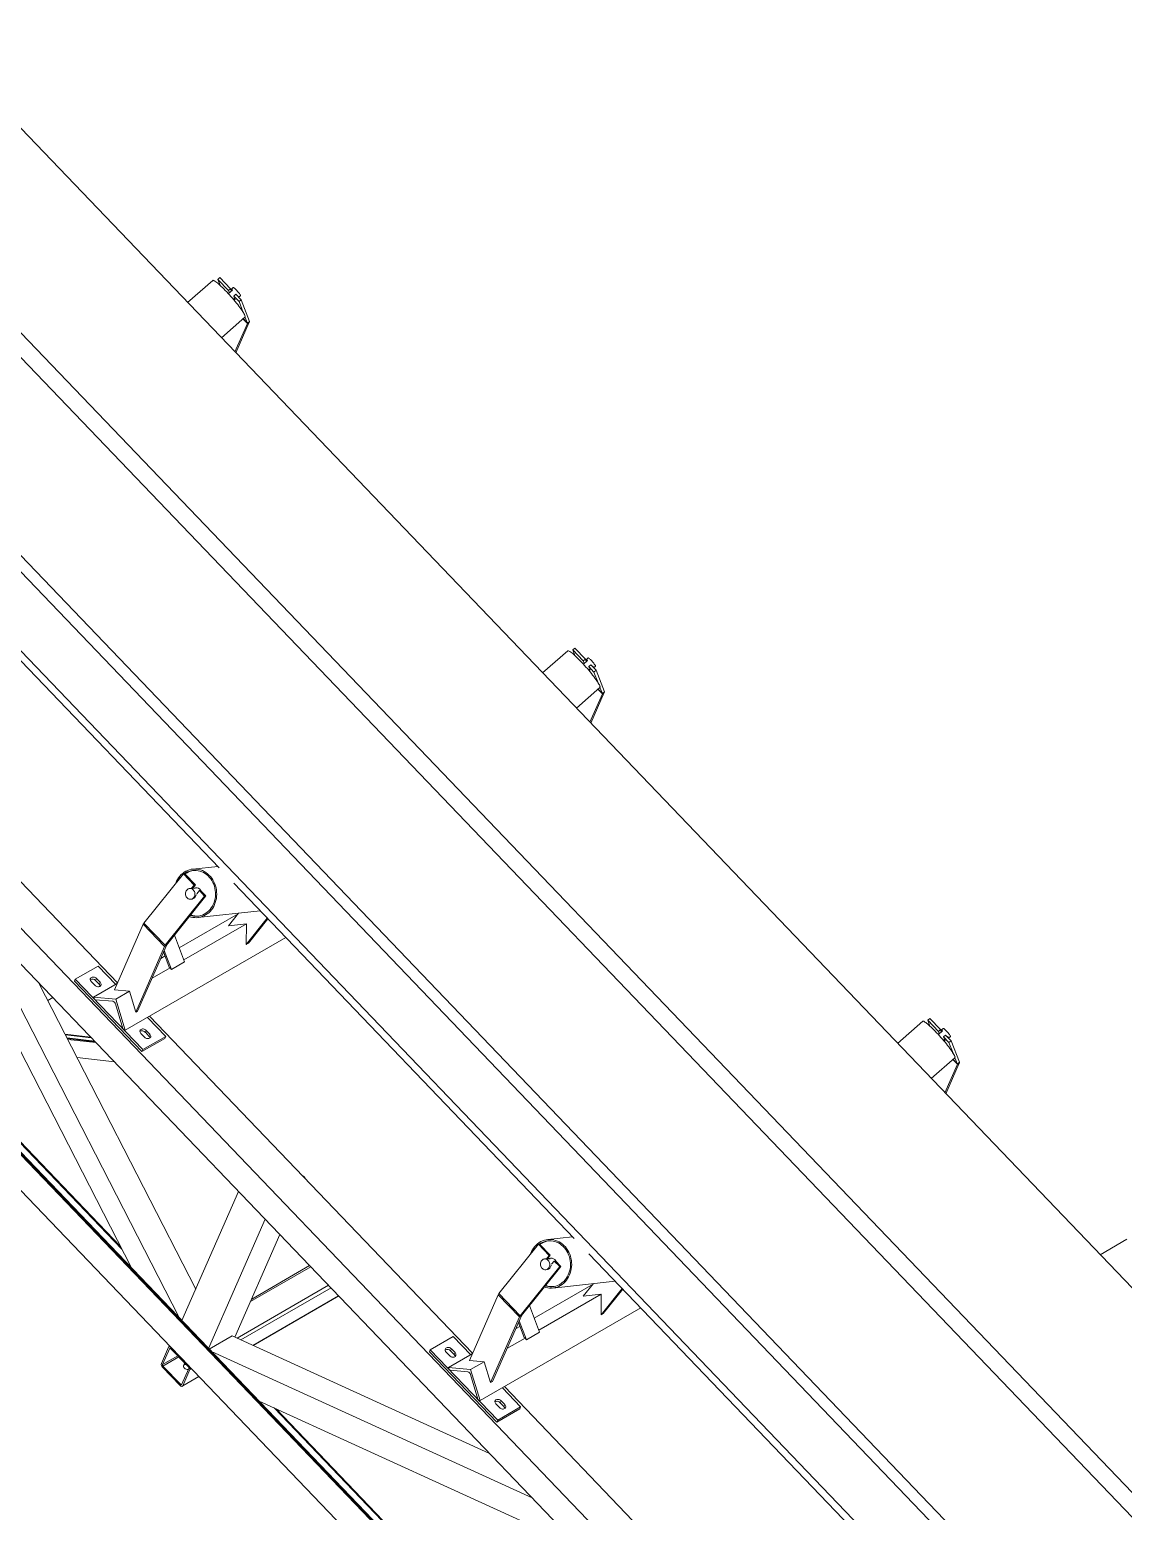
# Model space of a CAD drawing. Header units: millimetres. Extents: x 26816 to 90584, y 11074 to 56542.
# Drawn here: x 63619 to 65639, y 23682 to 26420 of the extents above; entities that cross this region are included whole.
import ezdxf

# ---------------------------------------------------------------- set-up
doc = ezdxf.new("R2010")
doc.units = ezdxf.units.MM
doc.layers.add('MAU_XAM', color=8, linetype='Continuous')
doc.layers.add('MAU_XANH', color=5, linetype='Continuous')

msp = doc.modelspace()

# ---------------------------------------------------------------- linework, layer by layer
at = {"layer": 'MAU_XAM', "linetype": 'Continuous', "lineweight": 0}
for p, q in [((63652.8, 24626.2), (63661.9, 24631.5)), ((65646, 24184.9), (65596.4, 24156.3))]:
    msp.add_line(p, q, dxfattribs=at)
at = {"layer": 'MAU_XANH', "linetype": 'Continuous', "lineweight": 0}
for p, q in [((50120.9, 40310.3), (67229.5, 22451.6)), ((49924.5, 40137.5), (68059.4, 21207.6)), ((49898.9, 40118.7), (68031.3, 21191.3)), ((49652, 39980.2), (67084.7, 21783.1)), ((49673, 39988.3), (67225.5, 21666.2)), ((49525.5, 39966.6), (66602.5, 22140.9)), ((66278, 21966.7), (60089.2, 28426.9)), ((66265.8, 21913.4), (60069.3, 28381.6)), ((66658.6, 21151.2), (59963.4, 28139.9)), ((66663.5, 21148.3), (60014, 28089.4)), ((66668.4, 21145.5), (60015, 28090.6)), ((63957.4, 25956.3), (63911.1, 25915.5)), ((63966.7, 25958.2), (63970.4, 25961.5)), ((63966.7, 25958.2), (63970.9, 25947.4)), ((63986.3, 25937.7), (63966.7, 25958.2)), ((63990.1, 25941), (63970.4, 25961.5)), ((63986.3, 25937.7), (63990.1, 25941)), ((63988.1, 25933.1), (63986.3, 25937.7)), ((63986.6, 25931.9), (63994.1, 25938.4)), ((63991.8, 25936.4), (63990.1, 25941)), ((63995.4, 25943.1), (63991.7, 25939.8)), ((63996.2, 25927.4), (63999.9, 25930.7)), ((64006, 25917.1), (63996.2, 25927.4)), ((63996.2, 25927.4), (63997.2, 25924.7)), ((64009.7, 25920.4), (63999.9, 25930.7)), ((64003.4, 25928), (64002.9, 25927.5)), ((64003.4, 25928), (64003.1, 25927.3)), ((64005.2, 25925.1), (64008.7, 25928.1)), ((63998.2, 25923.4), (63996, 25921.4)), ((63996.4, 25920.8), (63998.1, 25922.4)), ((63997.9, 25922.9), (63998.8, 25920.5)), ((64006, 25917.1), (64009.7, 25920.4)), ((64006, 25917.1), (64013.7, 25897.2)), ((64009.7, 25920.4), (64025.2, 25880.5)), ((63973.4, 25850.5), (64016.9, 25888.7)), ((64021.5, 25877), (63998.4, 25824.4)), ((64025, 25879), (64000.2, 25822.5)), ((64013.3, 25885.6), (64021.5, 25877)), ((64021.5, 25877.3), (64013.4, 25885.7)), ((64017, 25888.9), (64021.5, 25877.3)), ((64021.5, 25877.3), (64025.2, 25880.5)), ((64021.5, 25877), (64025, 25879)), ((63340.8, 25526.9), (63969.3, 24870.9)), ((63781.6, 24658.7), (63185, 25281.4)), ((64613, 25271.9), (64566.7, 25231.1)), ((64622.3, 25273.8), (64626, 25277.1)), ((64622.3, 25273.8), (64626.5, 25263.1)), ((64641.9, 25253.3), (64622.3, 25273.8)), ((64645.7, 25256.6), (64626, 25277.1)), ((64641.9, 25253.3), (64645.7, 25256.6)), ((64643.7, 25248.8), (64641.9, 25253.3)), ((64642.3, 25247.5), (64649.7, 25254.1)), ((64647.4, 25252.1), (64645.7, 25256.6)), ((64651.1, 25258.8), (64647.3, 25255.5)), ((64651.8, 25243), (64655.5, 25246.3)), ((64661.6, 25232.8), (64651.8, 25243)), ((64651.8, 25243), (64652.8, 25240.4)), ((64665.3, 25236.1), (64655.5, 25246.3)), ((64659, 25243.6), (64658.5, 25243.2)), ((64659, 25243.6), (64658.7, 25243)), ((64660.9, 25240.7), (64664.3, 25243.8)), ((64653.8, 25239), (64651.6, 25237.1)), ((64652, 25236.5), (64653.7, 25238)), ((64653.5, 25238.5), (64654.5, 25236.1)), ((64661.6, 25232.8), (64665.3, 25236.1)), ((64661.6, 25232.8), (64669.4, 25212.9)), ((64665.3, 25236.1), (64680.9, 25196.2)), ((66517.1, 21232.9), (62709.2, 25207.7)), ((64629, 25166.1), (64672.5, 25204.4)), ((64677.1, 25192.6), (64654, 25140)), ((64680.6, 25194.7), (64655.8, 25138.1)), ((64668.9, 25201.2), (64677.1, 25192.6)), ((64677.1, 25192.9), (64669.1, 25201.3)), ((64672.6, 25204.5), (64677.1, 25192.9)), ((64677.1, 25192.9), (64680.9, 25196.2)), ((64677.1, 25192.6), (64680.6, 25194.7)), ((63807.2, 24132.2), (63424.3, 24879.6)), ((63903.2, 24859.9), (63830.3, 24768.9)), ((63905.6, 24860.1), (63903.2, 24859.9)), ((63922.9, 24839.3), (63903.2, 24859.9)), ((63925.3, 24839.6), (63905.6, 24860.1)), ((63966.6, 24873.6), (63920.5, 24868.7)), ((63923.3, 24866.4), (63923.2, 24866.4)), ((63917, 24833.1), (63914.6, 24832.9)), ((63917.9, 24833.2), (63922.9, 24839.3)), ((63919.9, 24832.9), (63925.3, 24839.6)), ((63924.9, 24833.4), (63920.1, 24832.8)), ((63927.9, 24834.3), (63921.8, 24833.6)), ((63925.3, 24839.6), (63922.9, 24839.3)), ((63932.7, 24829.1), (63927.8, 24823)), ((63935.1, 24829.3), (63932.7, 24829.1)), ((63942.5, 24818.8), (63932.7, 24829.1)), ((63944.9, 24819.1), (63935.1, 24829.3)), ((63996.4, 24842.5), (64624.9, 24186.5)), ((63942.5, 24818.8), (63869.7, 24727.9)), ((63944.9, 24819.1), (63872.1, 24728.1)), ((63916.8, 24813), (63919.2, 24813.2)), ((63920.1, 24813.3), (63919.6, 24813.3)), ((63920.2, 24813.4), (63920.1, 24813.3)), ((63926.7, 24820.9), (63927.6, 24821)), ((63944.9, 24819.1), (63942.5, 24818.8)), ((63895.2, 24040.3), (63512.4, 24787.6)), ((63895.7, 24723.5), (64004.1, 24786.1)), ((63930.1, 24779.2), (64045.3, 24791.6)), ((63932.2, 24782.1), (63932.3, 24782.1)), ((64005, 24787.2), (63986.3, 24763.9)), ((64058, 24778.2), (64019.1, 24729.7)), ((64059.2, 24777), (64023.2, 24732)), ((63829, 24766.8), (63775.8, 24645.4)), ((63868.3, 24725.7), (63829, 24766.8)), ((63830.3, 24768.9), (63869.7, 24727.9)), ((63905.5, 24697.4), (63886.9, 24746.7)), ((63904.1, 24701.2), (64019.5, 24767.8)), ((63986.3, 24763.9), (64019.5, 24767.8)), ((64019.5, 24767.8), (64019.1, 24729.7)), ((63795.6, 24571.1), (64092.4, 24742.4)), ((63868.3, 24725.7), (63815.1, 24604.3)), ((63871.9, 24727.8), (63818.6, 24606.4)), ((63871.9, 24727.8), (63868.3, 24725.7)), ((63872.1, 24728.1), (63869.7, 24727.9)), ((64023.2, 24732), (64019.1, 24729.7)), ((63861.3, 24703.7), (63869.3, 24708.3)), ((63877.2, 24687.4), (63866.5, 24715.6)), ((63881.1, 24683.3), (63867.8, 24718.5)), ((63881.1, 24683.3), (63905.5, 24697.4)), ((63701.9, 24661.6), (63703.5, 24665.2)), ((63745.9, 24689.7), (63703.5, 24665.2)), ((63703.5, 24665.2), (63828.1, 24535.2)), ((63741.2, 24663), (63742.8, 24666.6)), ((63742.8, 24666.6), (63749.3, 24659.8)), ((63745.9, 24689.7), (63778.4, 24655.8)), ((63845.3, 24667.2), (63878.7, 24686.5)), ((63877.2, 24687.4), (63878.7, 24686.5)), ((63878.7, 24686.5), (63881.1, 24683.3)), ((63926.1, 24092.7), (63636.4, 24658.1)), ((63826.5, 24531.5), (63701.9, 24661.6)), ((63739.4, 24654), (63732.9, 24660.9)), ((63737.2, 24632), (63781, 24657.3)), ((63741.2, 24663), (63747.7, 24656.1)), ((63747.7, 24656.1), (63749.3, 24659.8)), ((63775.8, 24645.4), (63803.4, 24643)), ((63778.2, 24628.5), (63803.4, 24643)), ((63803.4, 24643), (63815.1, 24604.3)), ((63778.2, 24628.5), (63737.2, 24632)), ((63737.2, 24632), (63737.7, 24630.2)), ((63740.5, 24627.3), (63773.1, 24624.5)), ((63777.7, 24619.6), (63791.5, 24574.1)), ((63795.6, 24571.1), (63778.2, 24628.5)), ((63818.6, 24606.4), (63815.1, 24604.3)), ((63836.8, 24594.8), (63870.5, 24559.6)), ((64437.2, 23974.3), (63840.6, 24597)), ((65268.7, 24587.6), (65222.3, 24546.8)), ((65277.9, 24589.5), (65281.6, 24592.8)), ((65277.9, 24589.5), (65282.1, 24578.7)), ((65297.6, 24568.9), (65277.9, 24589.5)), ((65301.3, 24572.2), (65281.6, 24592.8)), ((63731.8, 24558.5), (63684.7, 24564)), ((63733, 24557.3), (63685.3, 24562.8)), ((63738.9, 24551.1), (63688.3, 24557)), ((63740.1, 24549.9), (63688.9, 24555.8)), ((63794.3, 24571.2), (63795.6, 24571.1)), ((63831.2, 24558.2), (63824.7, 24565.1)), ((63868.9, 24556), (63826.5, 24531.5)), ((63870.5, 24559.6), (63828.1, 24535.2)), ((63833, 24567.2), (63834.6, 24570.8)), ((63833, 24567.2), (63839.5, 24560.3)), ((63834.6, 24570.8), (63841.1, 24563.9)), ((63839.5, 24560.3), (63841.1, 24563.9)), ((63870.5, 24559.6), (63868.9, 24556)), ((65297.6, 24568.9), (65301.3, 24572.2)), ((65299.3, 24564.4), (65297.6, 24568.9)), ((65297.9, 24563.1), (65305.3, 24569.7)), ((65303.1, 24567.7), (65301.3, 24572.2)), ((65306.7, 24574.4), (65303, 24571.1)), ((65307.4, 24558.7), (65311.1, 24562)), ((65317.2, 24548.4), (65307.4, 24558.7)), ((65307.4, 24558.7), (65308.4, 24556)), ((65321, 24551.7), (65311.1, 24562)), ((65314.6, 24559.3), (65314.1, 24558.8)), ((65314.6, 24559.3), (65314.3, 24558.6)), ((65316.5, 24556.4), (65319.9, 24559.4)), ((63789.5, 24166.7), (63418.7, 24553.7)), ((63787, 24171.6), (63421.2, 24553.4)), ((63741.8, 24548.1), (63689.7, 24554.1)), ((63828.1, 24535.2), (63826.5, 24531.5)), ((65309.4, 24554.7), (65307.2, 24552.7)), ((65307.6, 24552.1), (65309.4, 24553.6)), ((65309.2, 24554.1), (65310.1, 24551.8)), ((65317.2, 24548.4), (65321, 24551.7)), ((65317.2, 24548.4), (65325, 24528.5)), ((65321, 24551.7), (65336.5, 24511.8)), ((63776, 24512.4), (63707, 24520.4)), ((65284.6, 24481.7), (65328.1, 24520)), ((65332.7, 24508.3), (65309.6, 24455.6)), ((65336.3, 24510.3), (65311.4, 24453.7)), ((65324.5, 24516.8), (65332.7, 24508.3)), ((65332.8, 24508.5), (65324.7, 24517)), ((65328.2, 24520.1), (65332.8, 24508.5)), ((65332.7, 24508.3), (65336.3, 24510.3)), ((65332.8, 24508.5), (65336.5, 24511.8)), ((64127.8, 24298.9), (64126.5, 24300.2)), ((64126.8, 24298.3), (64127.8, 24298.9)), ((64127.3, 24297.8), (64127.8, 24298.9)), ((63900.6, 24034.6), (64005.2, 24273.2)), ((63949.8, 23983.3), (64054.4, 24221.8)), ((63998.5, 24004), (64081.6, 24193.5)), ((64558.8, 24175.5), (64486, 24084.6)), ((64561.2, 24175.8), (64558.8, 24175.5)), ((64578.5, 24155), (64558.8, 24175.5)), ((64580.9, 24155.2), (64561.2, 24175.8)), ((64622.2, 24189.3), (64576.1, 24184.3)), ((64578.9, 24182), (64578.8, 24182)), ((64572.6, 24148.8), (64570.2, 24148.5)), ((64573.6, 24148.8), (64578.5, 24155)), ((64575.5, 24148.5), (64580.9, 24155.2)), ((64580.5, 24149), (64575.7, 24148.5)), ((64583.5, 24149.9), (64577.4, 24149.3)), ((64580.9, 24155.2), (64578.5, 24155)), ((64588.3, 24144.7), (64583.4, 24138.6)), ((64590.7, 24145), (64588.3, 24144.7)), ((64598.2, 24134.4), (64588.3, 24144.7)), ((64600.6, 24134.7), (64590.7, 24145)), ((64652.1, 24158.2), (65280.5, 23502.1)), ((64138.5, 24134), (64027.3, 24069.8)), ((64136.4, 24136.3), (64029.4, 24074.5)), ((64598.2, 24134.4), (64525.3, 24043.5)), ((64600.6, 24134.7), (64527.7, 24043.8)), ((64572.4, 24128.6), (64574.8, 24128.9)), ((64575.7, 24129), (64575.2, 24128.9)), ((64575.8, 24129.1), (64575.7, 24129)), ((64582.3, 24136.5), (64583.3, 24136.6)), ((64600.6, 24134.7), (64598.2, 24134.4)), ((64171.3, 24099.8), (64002.3, 24002.2)), ((64176, 24094.9), (64009.6, 23998.9)), ((64551.3, 24039.2), (64659.8, 24101.8)), ((64585.7, 24094.8), (64700.9, 24107.2)), ((64587.8, 24097.7), (64588, 24097.7)), ((64660.6, 24102.9), (64641.9, 24079.5)), ((64713.6, 24093.9), (64674.7, 24045.3)), ((64714.8, 24092.6), (64678.8, 24047.7)), ((64189.9, 24080.4), (64031.5, 23988.9)), ((64031.9, 23988.7), (64190.2, 24080.1)), ((64484.6, 24082.4), (64431.4, 23961)), ((64523.9, 24041.4), (64484.6, 24082.4)), ((64486, 24084.6), (64525.3, 24043.5)), ((64561.2, 24013.1), (64542.5, 24062.3)), ((64559.7, 24016.8), (64675.1, 24083.4)), ((64641.9, 24079.5), (64675.1, 24083.4)), ((64675.1, 24083.4), (64674.7, 24045.3)), ((64451.2, 23886.7), (64748, 24058)), ((64523.9, 24041.4), (64470.7, 23920)), ((64527.5, 24043.4), (64474.2, 23922)), ((64527.5, 24043.4), (64523.9, 24041.4)), ((64527.7, 24043.8), (64525.3, 24043.5)), ((64678.8, 24047.7), (64674.7, 24045.3)), ((64516.9, 24019.3), (64524.9, 24023.9)), ((64532.8, 24003.1), (64522.1, 24031.2)), ((64536.7, 23999), (64523.4, 24034.1)), ((64536.7, 23999), (64561.2, 24013.1)), ((63862.7, 23955.2), (63875.9, 23985.4)), ((63864.6, 23953.2), (63877.9, 23983.4)), ((63878.3, 23987.3), (63876.7, 23986.4)), ((63878.6, 23983.8), (63877.9, 23983.4)), ((63879.7, 23983.2), (63912.5, 23949)), ((63880.5, 23985), (63913.3, 23950.8)), ((63951, 23982), (63993.2, 24006.4)), ((64468.8, 23789.2), (63993.2, 24006.4)), ((64357.5, 23977.2), (64359.1, 23980.8)), ((64401.5, 24005.3), (64359.1, 23980.8)), ((64359.1, 23980.8), (64483.7, 23850.8)), ((64396.8, 23978.6), (64398.4, 23982.2)), ((64398.4, 23982.2), (64405, 23975.4)), ((64401.5, 24005.3), (64434, 23971.5)), ((64500.9, 23982.8), (64534.3, 24002.1)), ((64532.8, 24003.1), (64534.3, 24002.1)), ((64534.3, 24002.1), (64536.7, 23999)), ((63892.9, 23969.5), (63864.6, 23953.2)), ((63894.7, 23967.5), (63865.4, 23950.6)), ((64547.2, 23707.4), (63955.2, 23977.7)), ((64482.1, 23847.2), (64357.5, 23977.2)), ((64395.1, 23969.7), (64388.5, 23976.5)), ((64392.8, 23947.7), (64436.6, 23973)), ((64396.8, 23978.6), (64403.4, 23971.8)), ((64403.4, 23971.8), (64405, 23975.4)), ((64431.4, 23961), (64459, 23958.6)), ((64433.8, 23944.1), (64459, 23958.6)), ((64459, 23958.6), (64470.7, 23920)), ((63897.4, 23914.6), (63864.6, 23948.8)), ((63898.2, 23916.4), (63865.4, 23950.6)), ((63913.3, 23946.4), (63900, 23916.2)), ((63901.2, 23913.3), (63932.2, 23931.1)), ((63915.2, 23944.4), (63902, 23914.2)), ((63931.9, 23931.4), (63902, 23914.2)), ((63918, 23946), (63915.2, 23944.4)), ((64433.8, 23944.1), (64392.8, 23947.7)), ((64392.8, 23947.7), (64393.4, 23945.9)), ((64396.1, 23943), (64428.7, 23940.1)), ((64433.3, 23935.3), (64447.1, 23889.7)), ((64451.2, 23886.7), (64433.8, 23944.1)), ((63900.7, 23917.9), (63898.2, 23916.4)), ((64474.2, 23922), (64470.7, 23920)), ((64492.4, 23910.5), (64526.1, 23875.3)), ((65092.8, 23289.9), (64496.2, 23912.7)), ((64635.3, 23615.5), (64043.3, 23885.8)), ((64500.9, 23424.1), (64070.6, 23873.3)), ((64501.3, 23426), (64074.5, 23871.5)), ((64449.9, 23886.8), (64451.2, 23886.7)), ((64486.8, 23873.9), (64480.3, 23880.7)), ((64524.5, 23871.7), (64482.1, 23847.2)), ((64526.1, 23875.3), (64483.7, 23850.8)), ((64488.6, 23882.8), (64490.2, 23886.4)), ((64488.6, 23882.8), (64495.2, 23876)), ((64490.2, 23886.4), (64496.7, 23879.6)), ((64495.2, 23876), (64496.7, 23879.6)), ((64526.1, 23875.3), (64524.5, 23871.7)), ((64483.7, 23850.8), (64482.1, 23847.2))]:
    msp.add_line(p, q, dxfattribs=at)
at = {"layer": 'MAU_XANH', "linetype": 'Continuous', "lineweight": 0, "flags": 128}
for points in [[(64016.9, 25888.7), (64017.1, 25889.1), (64017.2, 25889.8), (64017, 25890.7), (64016.6, 25891.9), (64016, 25893.3), (64015.1, 25894.9), (64014, 25896.8), (64012.7, 25898.9), (64011.2, 25901.1), (64009.5, 25903.5), (64007.7, 25906.1), (64005.7, 25908.8), (64003.5, 25911.6), (64001.2, 25914.5), (63998.8, 25917.4), (63996.3, 25920.4), (63993.8, 25923.4), (63991.1, 25926.4), (63988.5, 25929.4), (63985.8, 25932.3), (63983.2, 25935.2), (63980.6, 25937.9), (63978, 25940.5), (63975.5, 25943), (63973.1, 25945.3), (63970.8, 25947.4), (63968.7, 25949.4), (63966.6, 25951.1), (63964.8, 25952.6), (63963.1, 25953.9), (63961.6, 25954.9), (63960.3, 25955.7), (63959.2, 25956.2), (63958.4, 25956.5), (63957.7, 25956.4), (63957.4, 25956.3)], [(63985.2, 25933), (63985.7, 25932.6), (63986.6, 25931.9)], [(63992.8, 25937.3), (63992.5, 25937.8), (63992, 25938.7), (63991.7, 25939.4), (63991.7, 25939.8), (63991.9, 25939.9), (63992.4, 25939.7), (63993.2, 25939.2), (63994.1, 25938.4)], [(64008.7, 25928.1), (64008.7, 25928.1), (64008.7, 25928.4), (64008.5, 25929), (64008.1, 25929.8), (64007.5, 25930.8), (64006.6, 25932), (64005.6, 25933.3), (64004.5, 25934.7), (64003.3, 25936.1), (64002, 25937.5), (64000.7, 25938.9), (63999.5, 25940.1), (63998.4, 25941.2), (63997.4, 25942), (63996.6, 25942.7), (63996, 25943.1), (63995.6, 25943.2), (63995.4, 25943.1)], [(63998.8, 25920.5), (63998.1, 25921), (63997.3, 25921.7)], [(64672.5, 25204.4), (64672.7, 25204.7), (64672.8, 25205.4), (64672.6, 25206.3), (64672.2, 25207.5), (64671.6, 25208.9), (64670.7, 25210.6), (64669.6, 25212.4), (64668.3, 25214.5), (64666.8, 25216.8), (64665.2, 25219.2), (64663.3, 25221.7), (64661.3, 25224.4), (64659.1, 25227.2), (64656.8, 25230.1), (64654.4, 25233.1), (64651.9, 25236.1), (64649.4, 25239.1), (64646.8, 25242.1), (64644.1, 25245), (64641.5, 25248), (64638.8, 25250.8), (64636.2, 25253.5), (64633.6, 25256.1), (64631.1, 25258.6), (64628.7, 25260.9), (64626.4, 25263.1), (64624.3, 25265), (64622.3, 25266.8), (64620.4, 25268.3), (64618.7, 25269.5), (64617.2, 25270.6), (64615.9, 25271.3), (64614.8, 25271.9), (64614, 25272.1), (64613.3, 25272.1), (64613, 25271.9)], [(64640.9, 25248.6), (64641.3, 25248.3), (64642.3, 25247.5)], [(64648.5, 25252.9), (64648.1, 25253.5), (64647.6, 25254.4), (64647.3, 25255.1), (64647.3, 25255.4), (64647.5, 25255.5), (64648, 25255.3), (64648.8, 25254.8), (64649.7, 25254.1)], [(64664.3, 25243.8), (64664.3, 25243.8), (64664.3, 25244.1), (64664.1, 25244.6), (64663.7, 25245.4), (64663.1, 25246.4), (64662.2, 25247.6), (64661.2, 25248.9), (64660.1, 25250.3), (64658.9, 25251.7), (64657.6, 25253.2), (64656.4, 25254.5), (64655.1, 25255.7), (64654, 25256.8), (64653, 25257.7), (64652.2, 25258.3), (64651.6, 25258.7), (64651.2, 25258.8), (64651.1, 25258.8)], [(64654.5, 25236.1), (64653.7, 25236.7), (64653, 25237.3)], [(63914.5, 24781.1), (63917.2, 24780.2), (63920.6, 24779.5), (63924.1, 24779.1), (63927.6, 24779), (63931.1, 24779.3), (63934.5, 24780), (63937.9, 24781), (63941.1, 24782.3), (63944.3, 24784), (63947.3, 24785.9), (63950.1, 24788.2), (63952.7, 24790.7), (63955.1, 24793.5), (63957.3, 24796.6), (63959.2, 24799.8), (63960.8, 24803.3), (63962.2, 24806.9), (63963.3, 24810.6), (63964.1, 24814.5), (63964.6, 24818.4), (63964.8, 24822.4), (63964.6, 24826.3), (63964.2, 24830.3), (63963.5, 24834.2), (63962.4, 24838), (63961.1, 24841.7), (63959.5, 24845.3), (63957.6, 24848.7), (63955.5, 24851.9), (63953.1, 24854.9), (63950.5, 24857.7), (63947.7, 24860.2), (63944.8, 24862.4), (63941.7, 24864.3), (63938.4, 24865.9), (63935.1, 24867.2), (63931.7, 24868.1), (63928.2, 24868.7), (63924.7, 24868.9), (63921.2, 24868.8), (63917.8, 24868.3), (63914.4, 24867.5), (63911.1, 24866.3), (63907.9, 24864.8), (63904.8, 24863), (63901.9, 24860.9), (63899.2, 24858.5), (63896.7, 24855.8), (63894.4, 24852.9), (63892.3, 24849.7), (63890.5, 24846.4), (63889, 24842.8), (63888.5, 24841.6)], [(63916.1, 24783.1), (63918.5, 24782.5), (63921.9, 24781.8), (63925.2, 24781.5), (63928.6, 24781.6), (63932, 24782), (63935.3, 24782.8), (63938.5, 24783.9), (63941.6, 24785.3), (63944.6, 24787.1), (63947.4, 24789.1), (63950.1, 24791.5), (63952.5, 24794.1), (63954.7, 24796.9), (63956.7, 24800), (63958.4, 24803.3), (63959.8, 24806.8), (63960.9, 24810.4), (63961.8, 24814.1), (63962.3, 24817.9), (63962.6, 24821.7), (63962.5, 24825.6), (63962.1, 24829.4), (63961.4, 24833.3), (63960.4, 24837), (63959.2, 24840.6), (63957.6, 24844.1), (63955.8, 24847.4), (63953.7, 24850.5), (63951.4, 24853.4), (63948.9, 24856.1), (63946.1, 24858.5), (63943.2, 24860.6), (63940.2, 24862.4), (63937, 24863.9), (63933.8, 24865), (63930.4, 24865.8), (63927, 24866.3), (63923.6, 24866.4), (63920.3, 24866.2), (63916.9, 24865.6), (63913.7, 24864.6), (63910.5, 24863.4), (63907.4, 24861.8), (63904.8, 24860)], [(63908.3, 24817.8), (63909.3, 24816.3), (63910.6, 24815), (63912, 24814), (63913.6, 24813.3), (63915.2, 24813), (63916.9, 24813), (63918.5, 24813.4), (63920.1, 24814.1), (63921.4, 24815.2), (63922.6, 24816.5), (63923.5, 24818.1), (63924.1, 24819.8), (63924.4, 24821.7), (63924.4, 24823.6), (63924.1, 24825.4), (63923.5, 24827.2), (63922.6, 24828.8), (63921.5, 24830.3), (63920.1, 24831.4), (63918.6, 24832.3), (63917, 24832.8), (63915.3, 24832.9), (63913.7, 24832.7), (63912.1, 24832.1), (63910.6, 24831.2), (63909.4, 24830), (63908.3, 24828.6), (63907.6, 24826.9), (63907.1, 24825.1), (63906.9, 24823.2), (63907.1, 24821.3), (63907.5, 24819.5), (63908.3, 24817.8)], [(63917, 24833.1), (63918.3, 24833.2), (63920.1, 24832.8)], [(63732.9, 24660.9), (63732, 24662), (63731.4, 24663.2), (63731.1, 24664.5), (63731.2, 24665.7), (63731.5, 24666.8), (63732.3, 24667.8), (63733.2, 24668.5), (63734.5, 24669), (63735.8, 24669.3), (63737.3, 24669.3), (63738.8, 24669), (63740.3, 24668.4), (63741.6, 24667.6), (63742.8, 24666.6)], [(63749.3, 24659.8), (63750.2, 24658.6), (63750.8, 24657.4), (63751.1, 24656.1), (63751.1, 24654.9), (63750.7, 24653.8), (63750, 24652.9), (63749, 24652.1), (63747.8, 24651.6), (63746.4, 24651.3), (63744.9, 24651.4), (63743.4, 24651.7), (63741.9, 24652.2), (63740.6, 24653), (63739.4, 24654)], [(65328.1, 24520), (65328.3, 24520.4), (65328.4, 24521), (65328.2, 24522), (65327.8, 24523.2), (65327.2, 24524.6), (65326.3, 24526.2), (65325.2, 24528.1), (65323.9, 24530.2), (65322.5, 24532.4), (65320.8, 24534.8), (65318.9, 24537.4), (65316.9, 24540.1), (65314.7, 24542.9), (65312.4, 24545.8), (65310, 24548.7), (65307.6, 24551.7), (65305, 24554.7), (65302.4, 24557.7), (65299.7, 24560.7), (65297.1, 24563.6), (65294.4, 24566.4), (65291.8, 24569.2), (65289.3, 24571.8), (65286.8, 24574.3), (65284.4, 24576.6), (65282.1, 24578.7), (65279.9, 24580.7), (65277.9, 24582.4), (65276, 24583.9), (65274.3, 24585.2), (65272.8, 24586.2), (65271.6, 24587), (65270.5, 24587.5), (65269.6, 24587.7), (65269, 24587.7), (65268.7, 24587.6)], [(63824.7, 24565.1), (63823.8, 24566.2), (63823.2, 24567.4), (63822.9, 24568.7), (63822.9, 24569.9), (63823.3, 24571), (63824, 24572), (63825, 24572.7), (63826.2, 24573.2), (63827.6, 24573.5), (63829.1, 24573.5), (63830.6, 24573.2), (63832.1, 24572.6), (63833.4, 24571.8), (63834.6, 24570.8)], [(63841.1, 24563.9), (63842, 24562.8), (63842.6, 24561.6), (63842.9, 24560.3), (63842.8, 24559.1), (63842.5, 24558), (63841.7, 24557.1), (63840.8, 24556.3), (63839.5, 24555.8), (63838.2, 24555.5), (63836.7, 24555.6), (63835.2, 24555.9), (63833.7, 24556.4), (63832.4, 24557.2), (63831.2, 24558.2)], [(65296.5, 24564.2), (65296.9, 24563.9), (65297.9, 24563.1)], [(65304.1, 24568.6), (65303.7, 24569.1), (65303.2, 24570), (65302.9, 24570.7), (65302.9, 24571.1), (65303.2, 24571.2), (65303.7, 24571), (65304.4, 24570.5), (65305.3, 24569.7)], [(65319.9, 24559.4), (65319.9, 24559.4), (65319.9, 24559.7), (65319.8, 24560.2), (65319.3, 24561), (65318.7, 24562.1), (65317.9, 24563.2), (65316.9, 24564.6), (65315.7, 24566), (65314.5, 24567.4), (65313.2, 24568.8), (65312, 24570.2), (65310.8, 24571.4), (65309.6, 24572.5), (65308.7, 24573.3), (65307.8, 24574), (65307.2, 24574.3), (65306.8, 24574.4), (65306.7, 24574.4)], [(65310.1, 24551.8), (65309.3, 24552.3), (65308.6, 24553)], [(64570.1, 24096.7), (64572.8, 24095.9), (64576.3, 24095.1), (64579.7, 24094.7), (64583.2, 24094.7), (64586.7, 24095), (64590.1, 24095.6), (64593.5, 24096.6), (64596.8, 24097.9), (64599.9, 24099.6), (64602.9, 24101.6), (64605.7, 24103.8), (64608.3, 24106.4), (64610.7, 24109.2), (64612.9, 24112.2), (64614.8, 24115.5), (64616.5, 24118.9), (64617.8, 24122.5), (64618.9, 24126.3), (64619.7, 24130.1), (64620.2, 24134), (64620.4, 24138), (64620.3, 24142), (64619.8, 24145.9), (64619.1, 24149.8), (64618, 24153.7), (64616.7, 24157.4), (64615.1, 24161), (64613.2, 24164.4), (64611.1, 24167.6), (64608.7, 24170.6), (64606.1, 24173.3), (64603.4, 24175.8), (64600.4, 24178), (64597.3, 24179.9), (64594.1, 24181.5), (64590.7, 24182.8), (64587.3, 24183.7), (64583.8, 24184.3), (64580.3, 24184.5), (64576.8, 24184.4), (64573.4, 24183.9), (64570, 24183.1), (64566.7, 24182), (64563.5, 24180.5), (64560.4, 24178.7), (64557.5, 24176.5), (64554.8, 24174.1), (64552.3, 24171.4), (64550, 24168.5), (64547.9, 24165.4), (64546.2, 24162), (64544.6, 24158.5), (64544.2, 24157.2)], [(64571.8, 24098.8), (64574.1, 24098.1), (64577.5, 24097.5), (64580.9, 24097.2), (64584.2, 24097.2), (64587.6, 24097.6), (64590.9, 24098.4), (64594.1, 24099.5), (64597.3, 24100.9), (64600.2, 24102.7), (64603.1, 24104.8), (64605.7, 24107.1), (64608.1, 24109.7), (64610.3, 24112.6), (64612.3, 24115.7), (64614, 24119), (64615.4, 24122.4), (64616.6, 24126), (64617.4, 24129.7), (64617.9, 24133.5), (64618.2, 24137.4), (64618.1, 24141.2), (64617.7, 24145.1), (64617, 24148.9), (64616.1, 24152.6), (64614.8, 24156.2), (64613.2, 24159.7), (64611.4, 24163), (64609.3, 24166.2), (64607, 24169.1), (64604.5, 24171.7), (64601.8, 24174.1), (64598.9, 24176.2), (64595.8, 24178), (64592.6, 24179.5), (64589.4, 24180.6), (64586, 24181.5), (64582.7, 24181.9), (64579.3, 24182), (64575.9, 24181.8), (64572.5, 24181.2), (64569.3, 24180.3), (64566.1, 24179), (64563.1, 24177.4), (64560.4, 24175.7)], [(64563.9, 24133.4), (64564.9, 24131.9), (64566.2, 24130.6), (64567.6, 24129.6), (64569.2, 24128.9), (64570.9, 24128.6), (64572.5, 24128.6), (64574.2, 24129), (64575.7, 24129.8), (64577, 24130.8), (64578.2, 24132.1), (64579.1, 24133.7), (64579.7, 24135.4), (64580, 24137.3), (64580, 24139.2), (64579.7, 24141.1), (64579.1, 24142.9), (64578.2, 24144.5), (64577.1, 24145.9), (64575.7, 24147.1), (64574.2, 24147.9), (64572.6, 24148.4), (64570.9, 24148.6), (64569.3, 24148.3), (64567.7, 24147.8), (64566.2, 24146.9), (64565, 24145.7), (64563.9, 24144.2), (64563.2, 24142.6), (64562.7, 24140.8), (64562.5, 24138.9), (64562.7, 24137), (64563.2, 24135.1), (64563.9, 24133.4)], [(64572.6, 24148.8), (64574, 24148.8), (64575.7, 24148.5)], [(63875.9, 23985.4), (63876.2, 23986), (63876.7, 23986.3), (63877.2, 23986.5), (63877.8, 23986.6), (63878.5, 23986.4), (63879.1, 23986.1), (63879.8, 23985.7), (63880.5, 23985)], [(63877.9, 23983.4), (63878, 23983.6), (63878.2, 23983.8), (63878.4, 23983.8), (63878.6, 23983.8), (63878.9, 23983.8), (63879.2, 23983.7), (63879.4, 23983.5), (63879.7, 23983.2)], [(64388.5, 23976.5), (64387.6, 23977.7), (64387, 23978.9), (64386.7, 23980.1), (64386.8, 23981.3), (64387.2, 23982.5), (64387.9, 23983.4), (64388.9, 23984.2), (64390.1, 23984.7), (64391.5, 23984.9), (64392.9, 23984.9), (64394.5, 23984.6), (64395.9, 23984), (64397.3, 23983.2), (64398.4, 23982.2)], [(63906.6, 23955.1), (63905.5, 23954.6), (63904.5, 23953.9), (63903.8, 23952.9), (63903.4, 23951.8), (63903.3, 23950.6), (63903.6, 23949.3), (63904.2, 23948.1), (63905.1, 23947)], [(64405, 23975.4), (64405.9, 23974.3), (64406.5, 23973), (64406.7, 23971.8), (64406.7, 23970.6), (64406.3, 23969.5), (64405.6, 23968.5), (64404.6, 23967.7), (64403.4, 23967.2), (64402, 23967), (64400.5, 23967), (64399, 23967.3), (64397.5, 23967.9), (64396.2, 23968.7), (64395.1, 23969.7)], [(63902, 23914.2), (63901.7, 23913.7), (63901.2, 23913.3), (63900.7, 23913.1), (63900.1, 23913), (63899.4, 23913.2), (63898.7, 23913.5), (63898.1, 23914), (63897.4, 23914.6)], [(63900, 23916.2), (63899.9, 23916), (63899.7, 23915.9), (63899.5, 23915.8), (63899.3, 23915.8), (63899, 23915.8), (63898.7, 23916), (63898.4, 23916.1), (63898.2, 23916.4)], [(64480.3, 23880.7), (64479.4, 23881.9), (64478.8, 23883.1), (64478.5, 23884.3), (64478.6, 23885.5), (64479, 23886.6), (64479.7, 23887.6), (64480.6, 23888.4), (64481.9, 23888.9), (64483.2, 23889.1), (64484.7, 23889.1), (64486.2, 23888.8), (64487.7, 23888.2), (64489, 23887.4), (64490.2, 23886.4)], [(64496.7, 23879.6), (64497.6, 23878.4), (64498.2, 23877.2), (64498.5, 23876), (64498.5, 23874.8), (64498.1, 23873.6), (64497.4, 23872.7), (64496.4, 23871.9), (64495.2, 23871.4), (64493.8, 23871.2), (64492.3, 23871.2), (64490.8, 23871.5), (64489.3, 23872.1), (64488, 23872.9), (64486.8, 23873.9)]]:
    msp.add_lwpolyline(points, dxfattribs=at)
at = {"layer": 'MAU_XANH', "linetype": 'Continuous', "lineweight": 0}
for centre, radius, start, end in [((63993.3, 25920.3), 12.7, 23.9998, 37.2699), ((63983.7, 25912.4), 15.2, 27.0826, 36.5532), ((64021.2, 25877.2), 0.351, 330.4769, 12.19), ((64023.2, 25880.1), 2.11, 330.4769, 12.19), ((64648.9, 25235.9), 12.7, 23.9998, 37.2699), ((64639.4, 25228), 15.2, 27.0826, 36.5532), ((64676.8, 25192.8), 0.351, 330.4769, 12.19), ((64678.8, 25195.7), 2.11, 330.4769, 12.19), ((63928.2, 24828.4), 39.4, 134.8681, 147.7076), ((63926.9, 24832.9), 33.7, 96.3933, 127.9157), ((63922.7, 24826), 7.73, 73.3292, 108.1789), ((63927.4, 24825.6), 8.69, 24.1335, 103.2192), ((63917.9, 24822), 8.8, 277.9081, 352.7788), ((63928.7, 24815.2), 33.3, 249.155, 275.9637), ((63838.1, 24762.5), 10, 140.2522, 154.7733), ((63877.4, 24721.5), 10, 140.2522, 154.7733), ((63873.4, 24727.1), 1.67, 140.2522, 154.7733), ((63735.2, 24657.7), 7.95, 41.2379, 121.1999), ((63743.6, 24651.9), 5.94, 6.0741, 46.0531), ((63741.6, 24631.1), 3.95, 193.201, 254.3412), ((63771.3, 24618.1), 6.59, 13.201, 74.3412), ((63795.4, 24575), 3.95, 193.201, 254.3412), ((63827, 24561.9), 7.95, 41.2379, 121.1999), ((63835.4, 24556), 5.94, 6.0756, 46.053), ((65304.5, 24551.6), 12.7, 23.9998, 37.2699), ((65295, 24543.6), 15.2, 27.0826, 36.5532), ((65332.4, 24508.5), 0.351, 330.4769, 12.19), ((65334.4, 24511.4), 2.11, 330.4769, 12.19), ((64122.8, 24296.6), 5.18, 44.3311, 81.8702), ((64583.8, 24144), 39.4, 134.8681, 147.7076), ((64582.5, 24148.5), 33.7, 96.3933, 127.9157), ((64578.3, 24141.6), 7.73, 73.3292, 108.1789), ((64583, 24141.2), 8.69, 24.1335, 103.2192), ((64573.6, 24137.6), 8.8, 277.9081, 352.7788), ((64584.4, 24130.8), 33.3, 249.155, 275.9637), ((64493.7, 24078.2), 10, 140.2522, 154.7733), ((64533, 24037.1), 10, 140.2522, 154.7733), ((64529, 24042.7), 1.67, 140.2522, 154.7733), ((64390.8, 23973.4), 7.95, 41.2381, 121.1986), ((63869.1, 23953.7), 6.67, 166.5829, 227.1557), ((63867.2, 23952.6), 2.67, 166.5829, 227.1557), ((63907.6, 23948), 5.6, 84.9819, 139.0219), ((64399.2, 23967.5), 5.94, 6.0779, 46.0529), ((63911.5, 23953.1), 8.8, 223.7496, 275.5256), ((63910.7, 23947.1), 2.67, 346.5829, 47.1557), ((63908.7, 23945.9), 6.67, 346.5829, 47.1557), ((64397.2, 23946.8), 3.95, 193.201, 254.3412), ((64426.9, 23933.8), 6.59, 13.201, 74.3412), ((64451, 23890.6), 3.95, 193.201, 254.3412), ((64482.6, 23877.6), 7.95, 41.2378, 121.2009), ((64491, 23871.7), 5.94, 6.0729, 46.0532)]:
    msp.add_arc(centre, radius, start, end, dxfattribs=at)

doc.saveas('drawing.dxf')
